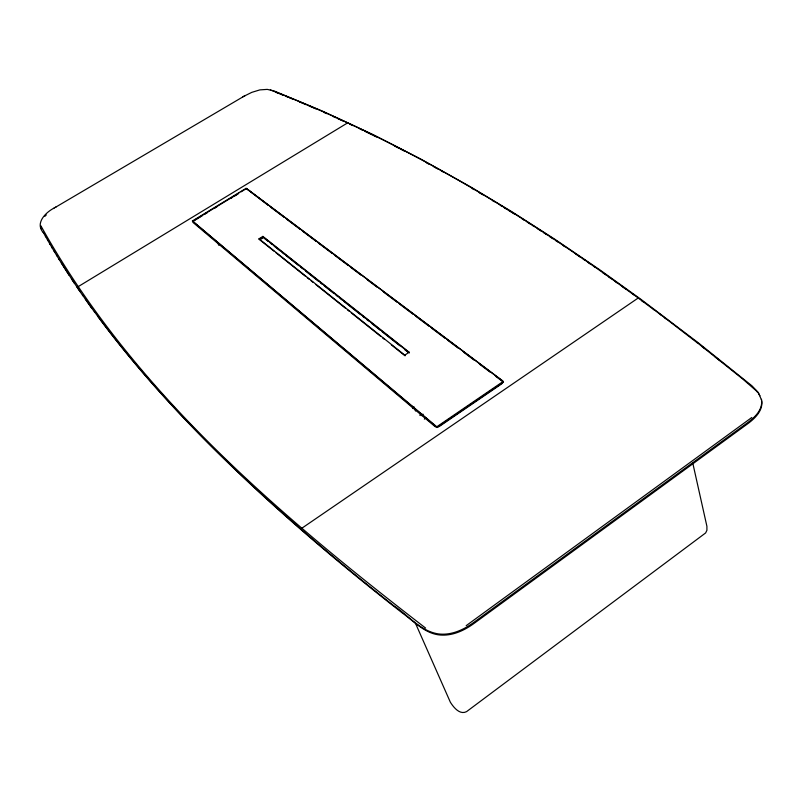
<?xml version="1.0" encoding="UTF-8"?>
<svg xmlns="http://www.w3.org/2000/svg" width="802" height="802" viewBox="0 0 802 802"><rect width="100%" height="100%" fill="white"/><g stroke="black" fill="none" stroke-linecap="round" stroke-linejoin="round"><path stroke-width="1.2" d="M761.73 401.591C761.87 410.875 754.211 417.742 747.374 422.865L473.731 622.442C463.626 629.831 451.205 635.555 438.403 633.911C420.208 631.144 408.198 615.184 393.582 605.56C349.03 570.513 305.492 534.142 263.657 495.887C203.407 440.649 146.285 381.541 97.463 315.838M44.872 216.309L46.285 214.936M751.795 417.501L466.183 625.67M638.141 298.043L301.883 528.207M192.39 220.981L436.789 426.784L503.215 381.441L503.435 382.143L437.04 427.476L192.39 220.981L246.084 188.32L503.215 381.441M424.348 419.115L426.423 417.712M419.727 415.225L421.772 413.842M421.17 415.637L423.215 414.253M259.016 238.806L404.799 355.146L409.18 352.238L409.431 352.9L263.146 237.011L259.277 239.417L259.016 238.806L262.886 236.4L409.18 352.238M53.955 208.129C45.353 212.65 34.556 223.497 43.669 233.071M260.51 239.427L262.444 238.224M53.483 208.52L56.34 206.675M238.806 193.202L194.545 220.129A2.997 1.514 -24.3 0 0 193.292 222.695L434.754 426.333A3.89 2.576 -20.3 0 0 436.689 426.985M240.921 191.919L244.079 189.994M192.67 221.573L202.144 215.808M204.249 214.525L207.407 212.61M214.766 208.129L216.871 206.846M230.555 198.525L232.66 197.242M234.765 195.959L237.923 194.044M77.964 286.775L347.637 122.876M55.879 207.056L245.242 95.508M242.715 96.852L251.808 92.35L259.888 89.884L267.256 89.393L273.933 90.877L322.444 111.097L373.1 134.636L420.829 159.087L470.964 187.097L511.866 211.718L554.713 239.156L599.776 269.793L640.427 298.935L697.961 342.544L751.965 385.842L758.341 392.489L761.609 400.298M270.344 89.964C400.539 140.21 521.34 212.59 633.73 294.825M276.139 92.4L278.996 93.533M279.948 93.914L282.825 95.067M285.702 96.23L288.58 97.393M289.542 97.794L292.439 98.977M299.216 101.784L302.123 103.007M303.096 103.418L306.023 104.661M308.96 105.904L311.898 107.167M312.88 107.588L315.828 108.871M323.737 112.33L326.715 113.643M332.69 116.32L335.687 117.683M337.692 118.586L342.725 120.891M349.802 124.17L352.85 125.593M359.998 128.982L363.065 130.445M365.131 131.438L372.349 134.947M373.381 135.448L376.499 136.982M394.323 145.914L399.627 148.631M400.689 149.182L404.95 151.388M426.554 162.856L428.739 164.039M433.862 166.836L437.531 168.851M441.22 170.896L443.065 171.919M472.188 188.53L474.092 189.643M478.884 192.46L482.734 194.736M425.611 628.086C278.845 514.884 131.979 389.942 40.812 225.673M492.428 200.55L494.373 201.723M500.258 205.292L502.222 206.505M504.197 207.718L506.172 208.921M508.157 210.154L511.135 211.989M512.127 212.61L515.125 214.475M522.142 218.886L524.157 220.149M527.195 222.084L530.232 224.009M532.267 225.322L534.312 226.625M537.38 228.6L541.48 231.247M543.545 232.59L546.643 234.615M549.751 236.64L552.879 238.695M555.866 240.67L557.661 241.863M563.064 245.452L564.879 246.665M575.816 254.044L580.417 257.171M583.194 259.076L585.049 260.349M587.836 262.264L590.633 264.199M593.43 266.134L595.315 267.447M602.853 272.73L605.7 274.725M608.558 276.75L611.425 278.785M615.264 281.512L617.189 282.885M622.021 286.354L625.911 289.151M632.377 293.672L654.643 310.264M641.64 300.62L643.635 302.093M653.249 309.051L661.74 315.577M268.349 205.462L246.084 188.32M270.344 206.966L284.359 217.492M286.354 218.996L300.359 229.522M302.364 231.026L316.369 241.552M318.364 243.056L332.369 253.572M334.374 255.076L348.379 265.602M350.384 267.106L361.381 275.377M367.386 279.888L377.391 287.407M383.396 291.918L397.401 302.444M399.396 303.948L413.401 314.474M415.406 315.978L429.411 326.504M431.406 328.008L445.411 338.534M447.416 340.038L458.423 348.309M463.426 352.068L474.423 360.339M479.426 364.098L490.433 372.369M495.435 376.128L503.435 382.143M660.317 314.354L697.239 342.795M664.417 317.602L666.211 318.955M696.667 342.213L742.592 378.905L755.113 389.802M701.91 346.454L704.717 348.659M268.319 241.512L263.407 237.623L262.886 236.4M270.284 243.076L272.249 244.63M274.214 246.184L280.098 250.856M282.063 252.409L284.028 253.963M285.993 255.527L298.755 265.642M300.72 267.196L302.675 268.75M305.622 271.086L318.384 281.201M320.349 282.755L322.314 284.319M324.279 285.873L334.093 293.652M336.058 295.206L338.023 296.77M339.988 298.324L341.953 299.878M343.908 301.432L360.599 314.665M362.564 316.219L364.529 317.772M366.494 319.336L368.459 320.89M371.396 323.226L380.238 330.223M382.193 331.787L399.867 345.792M404.779 349.682L407.727 352.018M715.123 356.89L719.895 360.689M259.277 239.417L273.953 251.136M275.908 252.69L305.261 276.129M307.216 277.692L309.171 279.256M311.126 280.82L313.091 282.384M316.018 284.72L345.371 308.158M347.326 309.722L349.281 311.286M351.246 312.85L380.589 336.279M382.544 337.842L384.509 339.406M391.356 344.88L405.05 355.817L404.799 355.146M755.334 389.782L757.93 392.749M94.345 311.607C143.708 379.486 202.415 440.047 264.099 496.759C308.58 537.46 354.985 576.026 402.504 613.139C414.594 621.861 426.042 634.853 442.133 635.114C453.832 635.465 464.839 630.111 474.102 623.375L747.564 423.867C755.223 418.313 764.005 409.732 761.439 399.296M94.776 312.389L85.343 299.076M91.719 308.189L82.456 294.956M82.877 295.727L76.842 286.785M80.05 291.627L71.448 278.715M74.546 283.507L61.283 262.886M69.253 275.487L58.857 258.986M758.512 393.491L759.915 395.747M56.491 255.106L59.278 259.738M54.175 251.257L56.912 255.858M51.899 247.427L54.586 252.008M49.674 243.618L52.31 248.179M47.488 239.828L50.085 244.369M45.353 236.069L47.899 240.58M43.268 232.329L45.764 236.811M41.624 229.352L40.681 226.846M217.322 241.953L218.886 245.352M415.055 622.322L450.353 702.211C453.591 707.344 459.767 715.173 466.563 711.635L705.64 532.929L706.923 530.262L706.903 526.282L692.798 463.195M413.822 406.594L415.536 411.035M412.138 406.323L413 408.549M436.789 426.784L437.04 427.476M437.651 426.925A3.89 2.576 -20.3 0 0 439.987 426.002L501.29 384.138A3.85 2.496 -17.8 0 0 502.082 380.409L247.848 189.493A2.957 1.494 -23 0 0 246.535 189.202M244.76 189.643A2.957 1.494 -23 0 1 245.843 189.292"/></g></svg>
